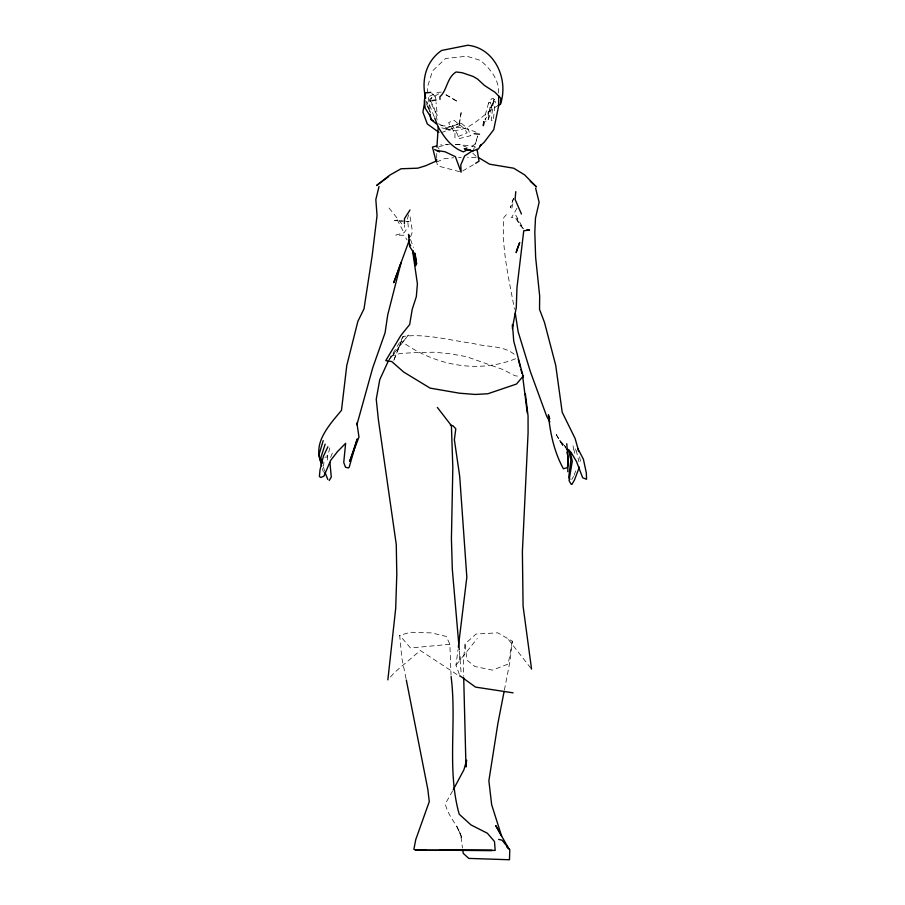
<?xml version="1.0" encoding="UTF-8"?>
<svg xmlns="http://www.w3.org/2000/svg" width="905" height="905" viewBox="0 0 905 905"><rect width="100%" height="100%" fill="white"/><g stroke="black" fill="none" stroke-linecap="round" stroke-linejoin="round"><path stroke-width="0.68" stroke-dasharray="4.53 3.39" d="M404.309 227.37L404.377 224.836M436.663 157.99L436.787 152.549M428.913 109.12L429.683 99.301L441.38 92.129L438.28 92.299L427.703 97.05M323.571 466.052L323.922 461.935M504.379 690.096L510.035 661.069L512.298 641.181L497.784 632.833L476.041 634.043L465.046 643.885L463.439 660.933L463.688 676.34M459.355 674.406L455.984 665.141L457.964 649.858M512.298 641.181L508.214 664.044L492.433 670.119L474.865 666.499L466.957 660.084L465.046 643.885M511.823 208.218L513.678 200.548M574.279 453.247L575.614 447.93L578.974 461.799M329.873 447.885L327.406 456.946L327.418 462.432M408.596 214.79L407.533 218.399L408.279 226.974L404.026 232.777L395.79 235.119L404.139 235.266L407.058 239.938M472.942 151.927L477.75 136.18M477.716 136.101L475.193 143.748L470.283 148.047M488.587 103.046L485.668 113.408L485.148 119.935L493.236 103.012L494.187 99.414L493.349 98.419L491.788 98.634L488.587 103.046L490.567 102.208L488.406 119.177L485.566 121.655L486.109 120.953M574.098 475.283L576.757 467.93M410.576 236.771L412.454 231.646L410.078 216.623M388.935 360.043L403.2 336.434L393.404 361.378L403.2 336.434C426.04 333.357 450.441 340.574 473.281 343.436C487.139 347.497 505.352 344.975 516.11 356.027M330.619 457.364L333.606 450.057M452.579 790.959L445.317 803.855C448.032 816.864 459.027 826.118 462.217 839.082L456.912 826.491L460.634 834.659L462.489 848.008M571.779 479.514L573.521 476.335M517.015 208.252L511.472 217.709L514.832 217.426L523.384 228.727L515.692 215.005L519.097 224.316L523.384 228.727M455.984 665.141L461.086 658.761M461.935 657.697L477.218 638.579M506.359 214.643L503.791 217.562C501.313 248.355 509.029 279.091 514.459 309.284M390.462 676.997L394.784 672.211L420.327 650.491L460.328 676.736M473.439 164.721L460.826 172.007L437.749 165.92L436.968 163.353M498.214 105.444C480.612 115.059 467.297 136.621 444.355 128.782L459.932 123.544L459.005 126.033L441.255 132.673M436.572 162.063L444.446 158.68L453.552 157.742M438.902 146.621L447.658 144.608M406.04 678.637L401.809 657.878L399.693 635.4L410.395 632.256L431.685 632.912L446.256 636.441L449.876 644.292L451.029 675.119M390.609 356.265L399.727 353.595L417.137 352.418L434.649 352.237L450.362 353.787L466.403 356.638L503.101 369.591L514.979 375.745L520.522 376.537M515.522 358.765C477.24 374.082 434.049 365.088 401.345 341.23M435.95 101.1L435.599 96.926L431.515 97.559L430.169 101.711L437.251 115.32L436.063 102.48M324.793 457.24L327.406 456.946L326.965 454.389M449.649 144.189L440.588 144.913M458.643 157.47L461.165 157.391M472.772 153.239L477.557 157.651L467.478 157.255M455.815 144.302L474.729 146.327L475.634 148.397M455.26 144.415L460.328 144.687L469.243 148.296M449.876 644.292L410.542 647.98L399.693 635.4M405.214 221.171L394.535 220.515L402.476 221.148M440.69 125.422C453.507 127.345 466.89 126.915 478.553 133.555M441.764 127.843L449.389 129.766L438.382 123.612M445.995 94.765L457.953 101.813L446.108 94.901M562.706 445.475L555.41 433.156L562.706 445.475L565.908 448.201M431.764 93.306L435.599 96.926M566.032 447.443L559.833 440.735L565.535 446.742M559.833 440.735L565.58 446.81M389.037 208.037L402.906 225.255M508.474 639.586L531.54 669.1M437.658 147.04L439.106 149.02M397.125 219.61L404.026 232.777M430.52 100.885L434.366 108.351L437.172 120.286M426.379 103.668L430.531 112.955M434.196 116.79L429.128 104.064L428.042 94.505M410.519 239.61L413.506 247.416M430.101 111.688L426.696 101.53L428.551 109.234M322.304 468.609L323.402 472.037M323.447 466.946L324.556 470.917M579.607 456.742L580.874 463.202M573.057 445.814L574.189 453.371M427.884 93.147L427.262 87.683L432.545 70.895L445.611 58.486L466.81 56.234L480.329 60.352C490.171 68.475 499.187 79.606 498.61 93.034M459.378 651.125L459.819 656.679M460.045 659.451L461.279 674.734M454.966 133.397L454.921 137.843L467.104 132.854L463.722 128.046L453.971 120.229L448.586 122.673L454.966 133.397M493.395 101.089L491.223 120.456L493.202 120.863L495.363 101.496L493.395 101.089M491.223 107.684L490.261 114.494L488.406 119.177L488.236 112.91L494.187 99.414L491.223 107.684M461.12 112.729L459.005 126.033L461.12 112.729M513.554 198.297L510.443 207.618L513.588 198.263M391.107 356.977L388.946 360.156L408.336 335.065L391.107 356.977M460.815 123.08L452.319 125.444L457.364 134.019L459.016 138.635L470.826 135.626L467.681 128.272L460.815 123.08M409.23 221.42L406.515 221.34L409.23 221.42"/><path stroke-width="1.36" d="M512.422 328.639L512.479 324.646L513.723 341.015L523.294 376.933M404.399 223.558L404.524 218.49L410.01 209.971M436.572 162.063L436.629 159.348M567.786 471.72L568.182 457.342L567.107 452.398M436.923 147.108L438.235 126.96L434.694 118.057M498.214 105.444L500.375 104.335L500.816 98.317L495.058 92.299L484.537 85.511L477.523 79.029L473.123 76.45L462.184 72.717L456.109 71.981C446.765 77.615 447.228 90.421 439.875 96.812L440.011 99.369M515.771 191.645L515.081 199.383L521.438 214.01M387.86 679.87L395.689 608.443L396.797 574.234L396.266 544.471L378.369 419.558L376.242 399.218L379.761 379.648L388.222 361.219M458.326 647.086L466.833 577.198L459.706 476.324L454.367 439.74L455.803 428.778L453.032 425.848L450.362 425.112M424.909 100.659L422.929 112.118L427.284 123.917L438.925 132.379M512.683 326.569L516.28 307.462L516.959 287.779L523.757 230.741L529.538 230.085L527.083 229.542M504.108 691.477L497.92 723.276L488.881 780.732L491.653 804.692L501.619 836.141L495.782 825.62L508.825 848.845L506.789 846.956M500.375 104.335C508.904 80.183 495.307 48.056 467.761 45.25L441.719 50.431C425.961 61.121 421.063 80.432 425.723 98.204M409.637 239.327L401.039 262.722L387.725 314.883L385.077 332.791L372.769 367.656L356.898 424.784M379.025 186.52L375.835 199.564L377.046 215.628L372.17 255.696L363.991 308.899L357.894 321.298L346.785 365.473L341.468 410.338C329.906 424.422 312.508 442.613 321.071 462.116M323.209 440.611L318.899 455.068L321.626 465.894M325.155 444.117L320.856 457.681L322.338 462.975M401.175 262.393L393.709 282.745L401.039 262.722M579.404 467.071L574.494 479.944L571.881 484.48M327.893 446.765L323.356 456.38L320.008 469.933L319.386 476.46L320.845 477.478L323.922 476.132L330.698 460.328L337.576 451.527L345.631 443.292L343.742 462.478L345.495 467.229L348.504 467.964L349.251 467.048L357.226 438.97L349.647 461.414L358.98 437.058L356.887 422.94M453.247 789.714L463.903 769.838L466.584 760.211L465.985 766.988L463.711 677.743M329.205 480.521L331.298 477.026L329.884 462.444M523.486 375.835L516.461 384.059L487.874 393.754L475.261 394.456L459.536 393.211L430.113 388.121L403.664 372.034L391.797 361.57L385.756 360.631L400.768 335.597L409.648 324.556L412.25 309.182L416.323 296.636L417.397 283.819L412.601 250.821M388.675 176.532L376.593 185.502L389.603 175.253L401.028 168.771L417.782 168.172L425.565 165.785L436.018 161.147L432.443 147.096L436.538 145.977M472.025 151.078L464.604 155.965L460.781 164.914L461.109 172.21L455.385 156.678L444.921 151.723L436.81 150.49M475.679 163.296L479.039 161.18L477.037 149.268M468.123 149.495L463.383 151.848C451.538 147.526 444.231 137.47 438.235 126.96M431.877 100.67L435.939 100.025M479.526 134.212L474.152 133.702M430.803 92.401L425.588 92.808L424.298 101.236L425.214 108.227L429.852 115.546M406.322 680.017L427.805 789.25L429.275 801.626L415.723 839.693L413.89 849.297L415.44 849.987L426.651 850.27L461.414 850.27M426.651 850.27L495.182 850.395L494.503 841.548L487.365 833.234L470.939 824.896L459.208 814.206C446.629 769.544 456.98 722.145 451.075 676.51M439.728 850.27L492.173 850.462L449.027 850.304M425.248 850.055L415.44 849.987L426.379 850.067M513.101 692.845L475.521 687.099L459.831 675.73M466.018 149.506L470.351 150.185L464.242 148.714L472.682 150.954L478.485 148.918L480.996 144.777L480.103 145.875L483.983 142.481L493.745 129.653L498.565 106.224L498.7 95.828M498.644 839.399L502.049 840.168L509.787 849.682L509.481 859.75L468.813 858.404L463.236 853.347L462.862 850.677M434.649 149.563L439.536 151.859M433.484 120.874L431.04 119.505L429.796 114.369M478.304 157.436L489.582 164.19L513.723 168.217L524.583 174.857L536.473 186.882L530.285 181.272M436.312 123.849L431.04 119.505L429.977 114.313M566.983 449.106L571.247 452.738L576.485 461.482L582.65 477.761L586.564 479.277L586.316 472.829L583.386 459.186L578.069 448.982L575.082 438.416L562.209 412.295L555.704 365.213L544.448 322.304L539.538 309.374L539.674 296.026L535.636 257.382L534.81 232.359L535.477 218.06L539.142 202.279L535.613 188.183M568.397 449.74L571.247 452.738M567.401 448.925L570.24 452.002L572.277 461.211L569.041 480.6L571.066 484.096M570.24 452.002L568.453 449.853L570.908 459.978L568.736 477.218L569.89 479.231M437.341 407.431L451.403 425.622L452.828 467.614L451.425 538.701L452.308 569.245L459.265 649.733M408.517 242.269L410.7 245.775M549.878 421.945L546.62 416.096L530.421 371.785L518.113 331.649L515.296 313.322M327.814 479.458L324.929 472.24M409.524 237.008L408.517 234.406L409.671 246.579L414.965 254.463L416.583 264.022L415.044 253.219M549.754 418.732L548.385 414.784C550.263 433.529 554.222 452.07 563.385 468.756L567.288 467.681L568.283 463.111L566.756 443.744M518.271 359.353L520.285 366.989M520.952 369.534L521.947 373.358M578.069 448.982L578.578 451.572M412.94 250.719L415.7 265.765L414.603 256.59M522.615 375.903L527.298 413.053M531.54 669.1L523.079 606.112L522.389 551.564L528.09 432.816L528.056 416.006L525.386 394.048M459.819 656.679L460.045 659.451M483.847 121.756L483.361 125.58L483.847 121.756M517.106 249.328L516.11 252.642L519.696 242.54L517.106 249.328"/></g></svg>
